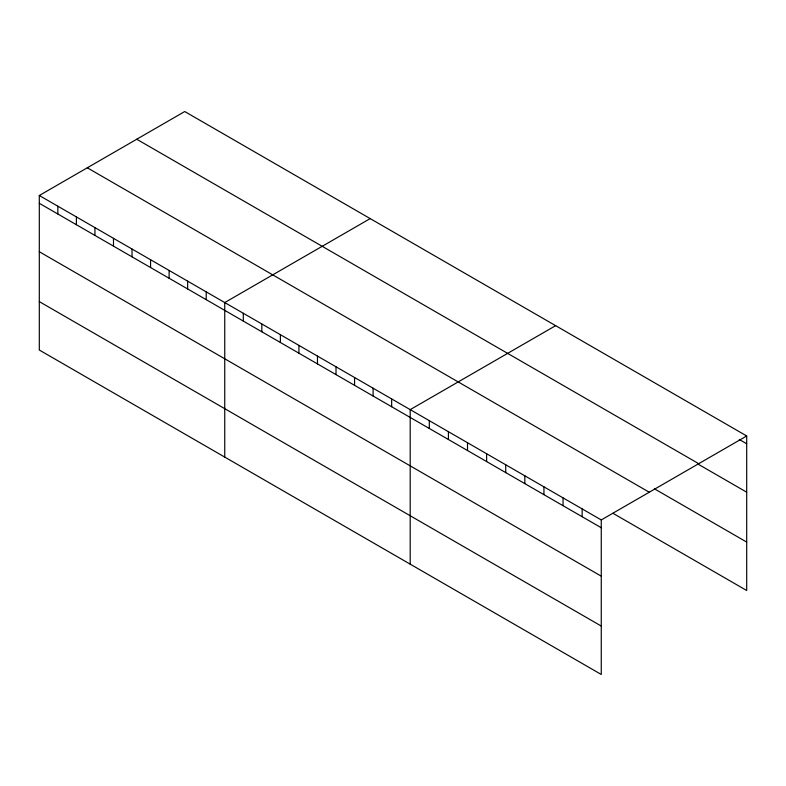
<?xml version="1.0" encoding="UTF-8"?>
<svg xmlns="http://www.w3.org/2000/svg" width="786" height="786" viewBox="0 0 786 786"><rect width="100%" height="100%" fill="white"/><g stroke="black" fill="none" stroke-linecap="round" stroke-linejoin="round"><path stroke-width="1.18" d="M601.261 576.167L601.261 519.939L39.3 195.498L39.3 350.025L601.261 674.467L601.261 576.167L39.3 251.726M612.952 513.287L746.7 590.502L746.7 435.975L184.739 111.533L39.3 195.498M370.186 218.596L224.747 302.561L224.747 457.088M555.633 325.659L410.194 409.634L410.194 564.161M601.261 519.939L746.7 435.975M739.272 439.492L746.7 443.785M136.744 139.24L698.705 463.681M697.87 464.005L746.7 492.203M654.355 488.764L746.7 542.085M87.295 167.791L649.256 492.233M39.3 203.299L601.261 527.75M39.3 301.608L601.261 626.049M582.151 508.915L582.151 516.716M563.051 497.882L563.051 505.683M543.941 486.848L543.941 494.659M524.832 475.815L524.832 483.626M505.732 464.791L505.732 472.592M486.622 453.758L486.622 461.559M467.513 442.724L467.513 450.535M448.413 431.691L448.413 439.502M429.303 420.657L429.303 428.468M391.654 398.924L391.654 406.735M373.104 388.215L373.104 396.026M354.565 377.516L354.565 385.317M336.015 366.807L336.015 374.608M317.475 356.097L317.475 363.908M298.926 345.388L298.926 353.199M280.386 334.689L280.386 342.49M261.836 323.979L261.836 331.78M243.296 313.27L243.296 321.081M206.207 291.861L206.207 299.663M187.657 281.152L187.657 288.953M169.118 270.443L169.118 278.254M150.568 259.734L150.568 267.545M132.028 249.034L132.028 256.835M113.479 238.325L113.479 246.126M94.939 227.616L94.939 235.427M76.389 216.907L76.389 224.717M57.85 206.207L57.85 214.008"/></g></svg>
